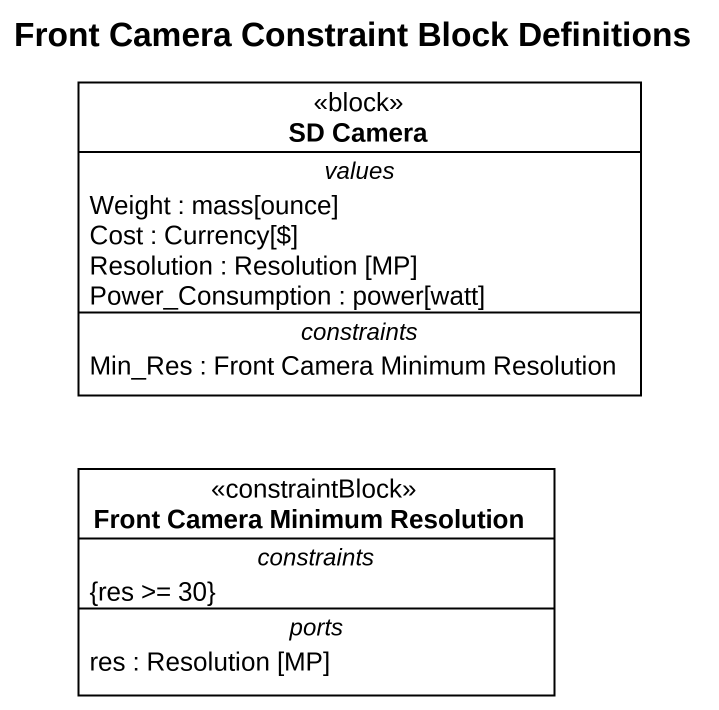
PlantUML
@startuml
title Front Camera Constraint Block Definitions
hide circle
hide empty members
class "SD Camera" as SD_Camera <<block>> {
  -- values --
  Weight : mass[ounce]
  Cost : Currency[$]
  Resolution : Resolution [MP]
  Power_Consumption : power[watt]
  -- constraints --
  Min_Res : Front Camera Minimum Resolution
}
class "Front Camera Minimum Resolution" as Front_Camera_Minimum <<constraintBlock>> {
  -- constraints --
  {res >= 30}
  -- ports --
  res : Resolution [MP]
}
@enduml
